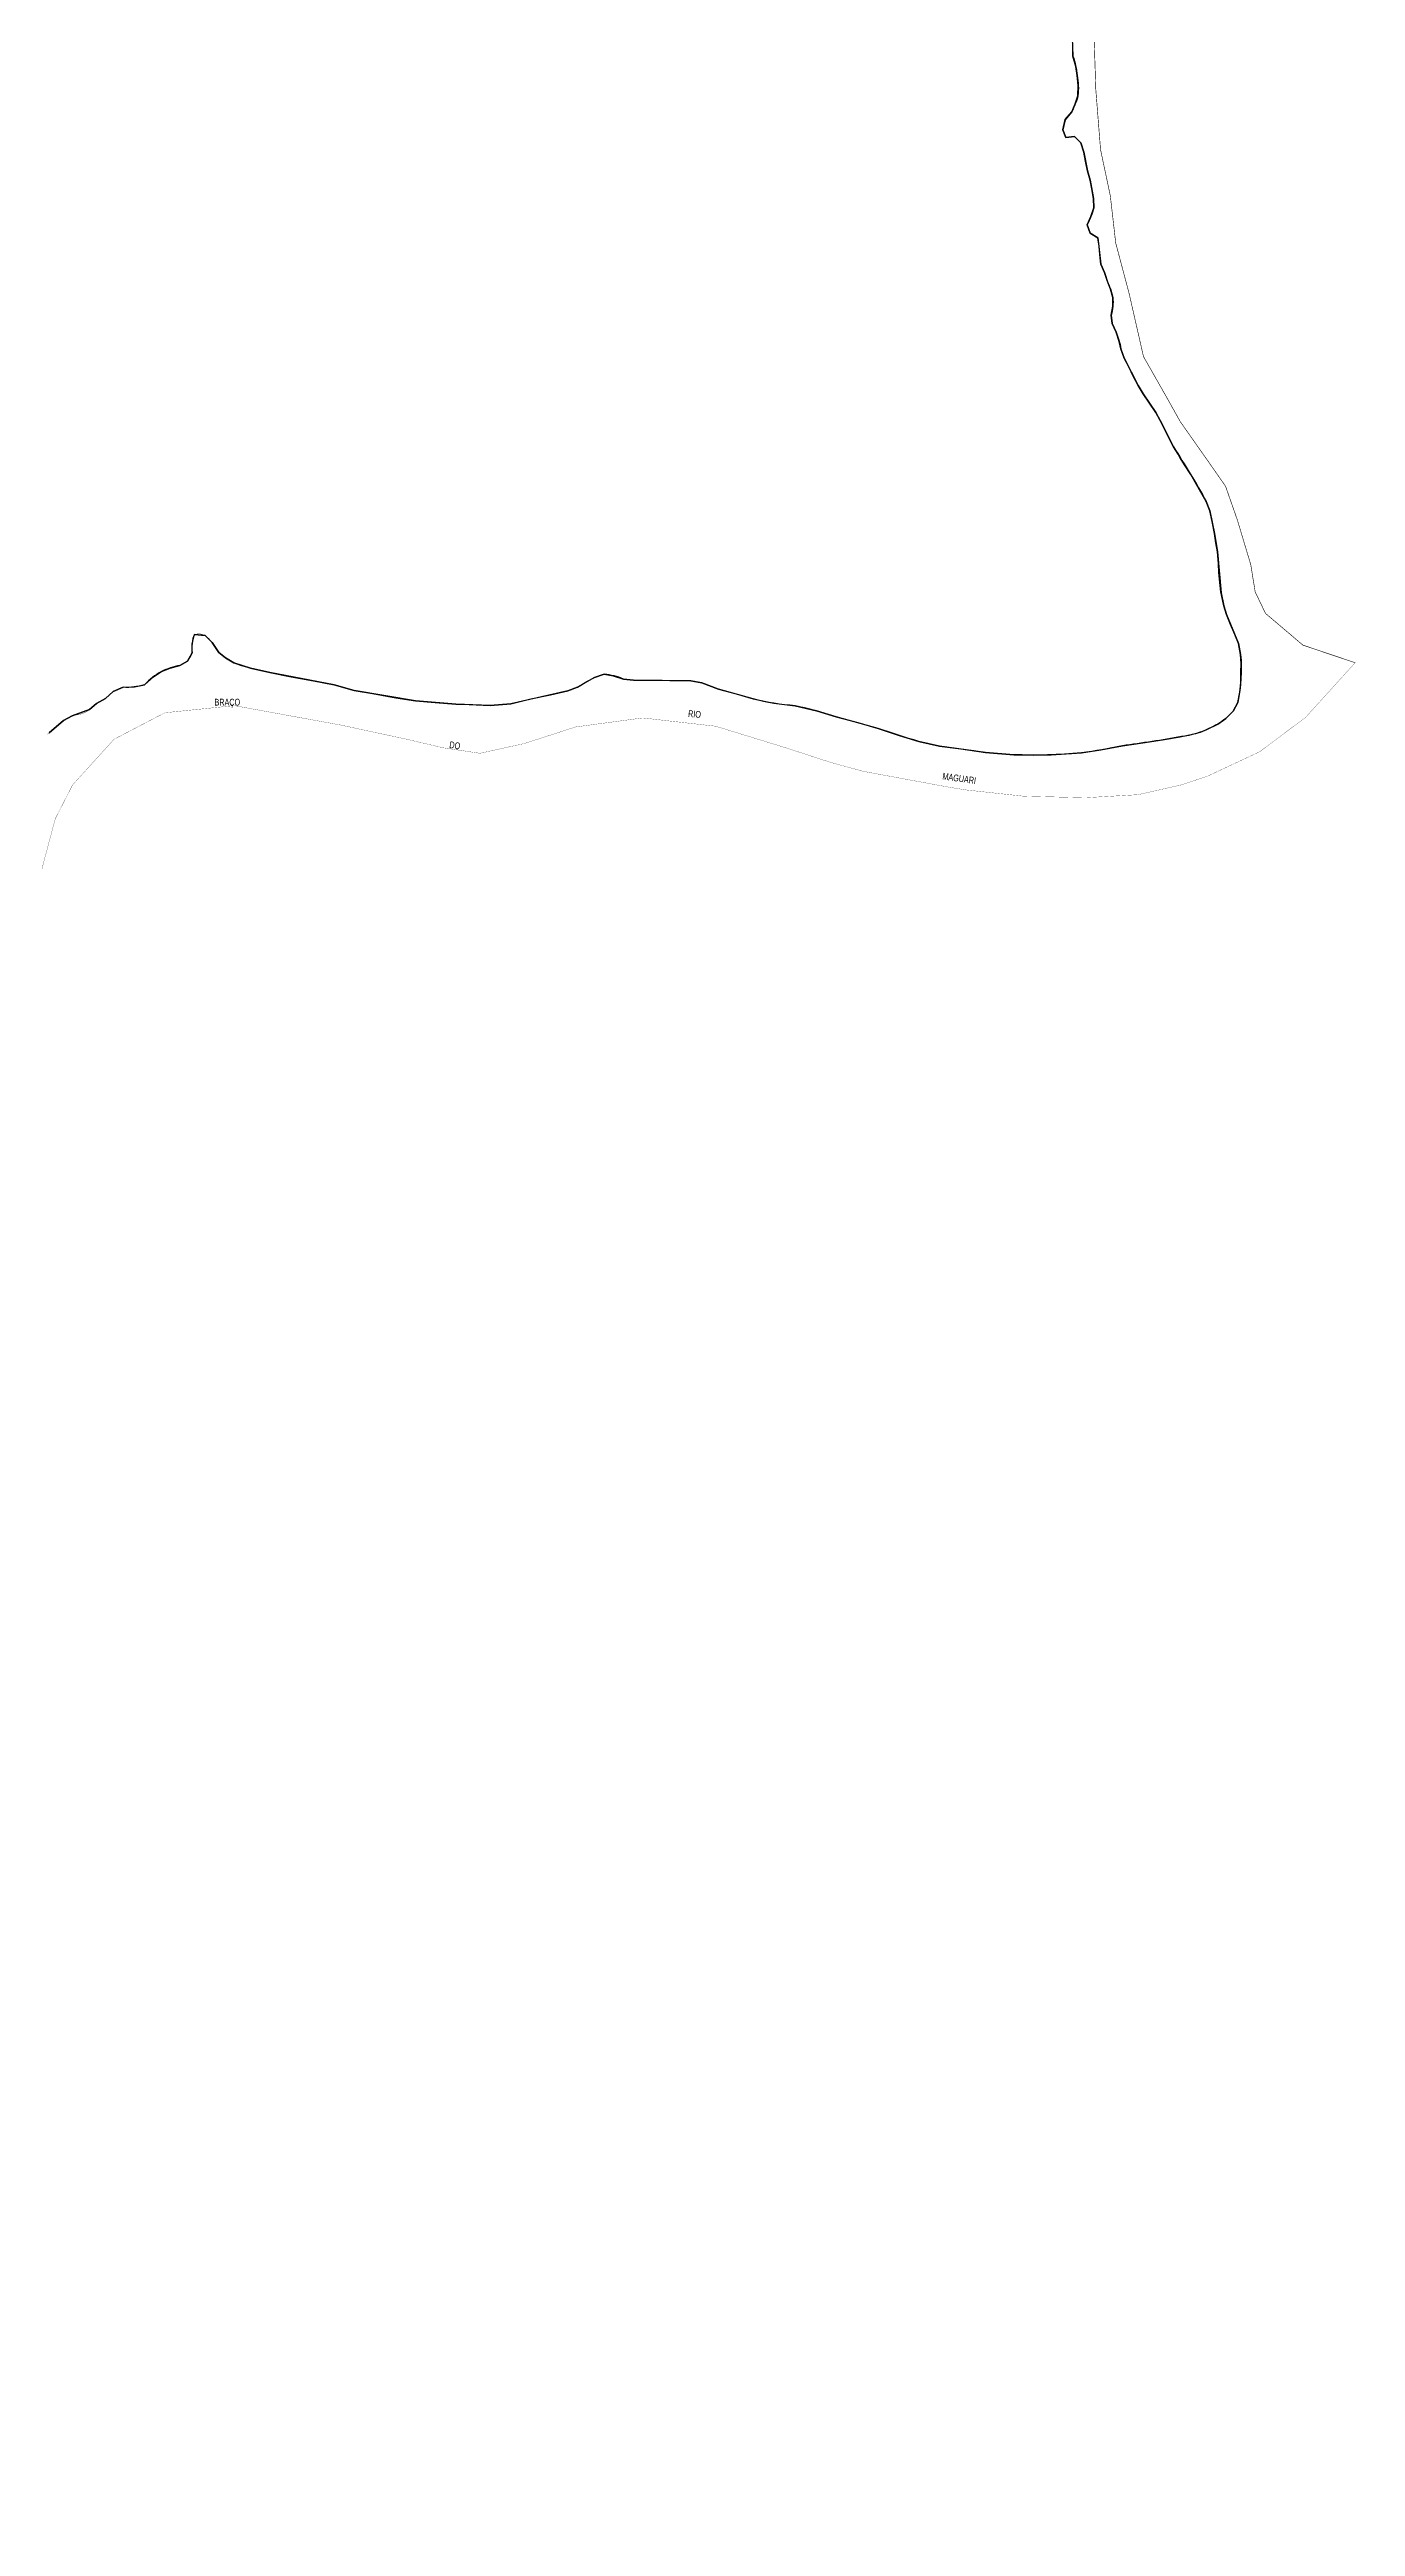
# Model space of a CAD drawing. Extents: x 203591 to 208218, y 4854879 to 4857795.
# Drawn here: x 207447 to 208218, y 4854879 to 4856344 of the extents above; entities that cross this region are included whole.
import ezdxf

# ---------------------------------------------------------------- set-up
doc = ezdxf.new("R2010")
doc.units = 0
doc.header["$LTSCALE"] = 1.5
doc.header["$MEASUREMENT"] = 0
for name, color, linetype in [('CD-MALHA-LOTES', 40, 'CONTINUOUS'), ('HD-CURSO-PERENE', 170, 'CONTINUOUS'), ('HD-TXT-PERENE', 170, 'CONTINUOUS'), ('LM-LIM-SETOR-FISCAL', 7, 'CONTINUOUS'), ('LM-LIMITE-MUNICIPAL', 2, 'CONTINUOUS'), ('RU-QUADRAS', 210, 'CONTINUOUS')]:
    doc.layers.add(name, color=color, linetype=linetype)
doc.styles.add('ARIAL', font='ARIAL.TTF')
doc.linetypes.add('Limite', pattern='A,20,-3,[130,ltypeshp.shx,S=6.35,R=0,X=0,Y=0],-3,20', length=46)

msp = doc.modelspace()

# ---------------------------------------------------------------- linework, layer by layer
at = {"layer": 'CD-MALHA-LOTES', "linetype": 'Continuous', "flags": 128}
msp.add_lwpolyline([(207446.44, 4855939.53), (207455.06, 4855946.96), (207460.02, 4855949.59), (207470.43, 4855953.34), (207474.49, 4855957.03), (207479.8, 4855959.81), (207484.41, 4855963.95), (207490.32, 4855966.53), (207496.87, 4855966.79), (207502.82, 4855968.07), (207508.13, 4855972.75), (207512.79, 4855975.89), (207518, 4855977.91), (207523.75, 4855979.44), (207528.16, 4855981.92), (207531.03, 4855986.82), (207531, 4855992.33), (207532.33, 4855997.74), (207538.62, 4855997.1), (207542.85, 4855993.12), (207546.72, 4855987.19), (207550.75, 4855983.92), (207555.73, 4855980.94), (207565.51, 4855977.88), (207576.89, 4855975.22), (207589.57, 4855972.8), (207602.65, 4855970.33), (207614.83, 4855968.07), (207626.71, 4855964.7), (207637.59, 4855962.9), (207651.32, 4855960.32), (207662.96, 4855958.51), (207674.64, 4855957.45), (207686.88, 4855956.54), (207694.77, 4855956.45), (207707.16, 4855955.84), (207719.41, 4855956.73), (207731.16, 4855959.63), (207742.71, 4855962.03), (207753.01, 4855964.48), (207758.67, 4855966.61), (207764.18, 4855969.94), (207768.74, 4855972.42), (207774.54, 4855974.3), (207779.88, 4855973.37), (207785.87, 4855971.39), (207791.91, 4855970.76), (207800.16, 4855970.67), (207813.35, 4855970.6), (207825.64, 4855970.44), (207832.18, 4855969.16), (207842.1, 4855965.45), (207852.43, 4855962.64), (207862.46, 4855959.64), (207874.74, 4855957.07), (207887.33, 4855955.66), (207900.05, 4855952.69), (207911.58, 4855949.03), (207924.4, 4855945.71), (207936.48, 4855942.19), (207948.85, 4855938.02), (207960.48, 4855934.56), (207972.61, 4855931.79), (207985.24, 4855930.07), (207999.87, 4855928), (208016.6, 4855926.66), (208027.99, 4855926.46), (208038.69, 4855926.61), (208056.53, 4855927.72), (208067.93, 4855929.47), (208080.73, 4855931.96), (208092.88, 4855933.76), (208104.37, 4855935.45), (208114.95, 4855937.32), (208115.77, 4855937.45), (208121.33, 4855938.53), (208126.93, 4855940.05), (208131.88, 4855942.18), (208137.14, 4855944.81), (208141.85, 4855948.15), (208146.22, 4855952.33), (208148.94, 4855957.63), (208150.16, 4855963.59), (208150.64, 4855969.15), (208150.81, 4855975.51), (208150.84, 4855980.57), (208150.61, 4855985.93), (208149.34, 4855992.45), (208147.27, 4855997.82), (208144.69, 4856003.6), (208142.17, 4856009.57), (208140.79, 4856014.64), (208139, 4856022.94), (208138.31, 4856028.58), (208137.83, 4856034.4), (208137.5, 4856039.46), (208137.04, 4856046.58), (208136.01, 4856051.94), (208135.23, 4856057.41), (208133.82, 4856064.63), (208132.45, 4856070.85), (208130.32, 4856076.37), (208127.15, 4856081.9), (208124.52, 4856086.37), (208121.1, 4856092.3), (208117.48, 4856098.08), (208114.957452, 4856102.246269), (208113.71, 4856104.32), (208110.93, 4856108.69), (208108.45, 4856113.61), (208106.07, 4856118.38), (208103.15, 4856124.36), (208100.47, 4856129.03), (208096.8, 4856134.61), (208092.93, 4856139.99), (208090, 4856145.07), (208087.18, 4856150.44), (208084.7, 4856155.57), (208081.88, 4856161.19), (208079.9, 4856166.66), (208078.86, 4856171.11), (208077.02, 4856176.63), (208074.77, 4856181.57), (208074.07, 4856186.68), (208075.12, 4856191.93), (208075.03, 4856196.94), (208073.63, 4856202.06), (208071.68, 4856207.09), (208070.23, 4856211.91), (208067.98, 4856216.79), (208067.39, 4856222.4), (208066.94, 4856227.42), (208066.25, 4856232.38), (208061.68, 4856235.03), (208059.93, 4856240.06), (208062.13, 4856244.89), (208063.78, 4856250.08), (208063.73, 4856255.54), (208062.69, 4856261.21), (208061.75, 4856266.33), (208060.1, 4856271.86), (208059.02, 4856277.73), (208057.92, 4856283), (208056.18, 4856288.52), (208052.42, 4856292.32), (208047.37, 4856291.57), (208045.47, 4856296.25), (208046.93, 4856302.19), (208050.82, 4856306.86), (208052.92, 4856311.54), (208054.46, 4856316.38), (208054.68, 4856322.69), (208053.99, 4856328.31), (208053.19, 4856333.62), (208051.5, 4856339.65), (208051.36, 4856344.91)], dxfattribs=at)
at = {"layer": 'HD-CURSO-PERENE', "flags": 128}
for points in [[(208114.957452, 4856102.246269), (208113.705719, 4856104.315378), (208110.926915, 4856108.688267), (208108.450287, 4856113.610844), (208106.072926, 4856118.382615), (208103.15124, 4856124.35961), (208100.473673, 4856129.032641), (208096.800814, 4856134.612471), (208092.927234, 4856139.99286), (208090.00161, 4856145.067959), (208087.177221, 4856150.4432), (208084.701469, 4856155.566198), (208081.878174, 4856161.191966), (208079.903569, 4856166.66325), (208078.858044, 4856171.105887), (208077.016251, 4856176.633802), (208074.768761, 4856181.56517), (208074.071647, 4856186.680225), (208075.124182, 4856191.926757), (208075.025401, 4856196.935253), (208073.629039, 4856202.0578), (208071.682248, 4856207.086095), (208070.232877, 4856211.908764), (208067.984876, 4856216.790064), (208067.39276, 4856222.404738), (208066.944355, 4856227.416979), (208066.245709, 4856232.381827), (208061.677207, 4856235.034643), (208059.930201, 4856240.060798), (208062.127414, 4856244.894471), (208063.778793, 4856250.084512), (208063.734553, 4856255.543092), (208062.693431, 4856261.212651), (208061.746586, 4856266.330382), (208060.104578, 4856271.856156), (208059.015552, 4856277.726525), (208057.920399, 4856282.996068), (208056.178499, 4856288.522912), (208052.420879, 4856292.318751), (208047.368142, 4856291.571697), (208045.467723, 4856296.248976), (208046.926976, 4856302.192191), (208050.820829, 4856306.857462), (208052.916618, 4856311.541998), (208054.46453, 4856316.382627), (208054.678702, 4856322.689703), (208053.986693, 4856328.305447), (208053.191728, 4856333.621848), (208051.50488, 4856339.648846), (208051.358705, 4856344.908221)], [(208139.002104, 4856022.936317), (208138.31, 4856028.58), (208137.83, 4856034.4), (208137.5, 4856039.46), (208137.04, 4856046.58), (208136.01, 4856051.94), (208135.23, 4856057.41), (208133.82, 4856064.63), (208132.45, 4856070.85), (208130.32, 4856076.37), (208127.15, 4856081.9), (208124.52, 4856086.37), (208121.1, 4856092.3), (208117.48, 4856098.08), (208114.957452, 4856102.246269)]]:
    msp.add_lwpolyline(points, dxfattribs=at)
at = {"layer": 'HD-CURSO-PERENE', "const_width": 0.18, "flags": 128}
for points in [[(208114.952682, 4855937.319047), (208117.252235, 4855937.70698), (208120.196052, 4855938.283599), (208122.790975, 4855938.85963), (208124.248102, 4855939.225914), (208125.689877, 4855939.64016), (208128.325055, 4855940.590398), (208131.070006, 4855941.805522), (208133.248303, 4855942.814336), (208134.604728, 4855943.460613), (208137.140981, 4855944.81201), (208139.641018, 4855946.458791), (208140.846151, 4855947.357539), (208143.021382, 4855949.10191), (208144.151325, 4855950.099432), (208145.215424, 4855951.157475), (208146.217055, 4855952.333537), (208147.808833, 4855954.879968), (208148.4346, 4855956.255171), (208149.355948, 4855959.07633), (208149.686154, 4855960.540934), (208149.946135, 4855962.019765), (208150.153233, 4855963.507313), (208150.331048, 4855965.079721), (208150.467342, 4855966.57378), (208150.637235, 4855969.14759), (208150.752174, 4855972.145248), (208150.786086, 4855973.645059), (208150.810081, 4855975.145101), (208150.831461, 4855977.010184), (208150.84029, 4855980.010121), (208150.816835, 4855982.071045), (208150.770079, 4855983.570551), (208150.683724, 4855985.068429), (208150.436911, 4855987.426076), (208150.199799, 4855988.910814), (208149.896036, 4855990.38272), (208149.522374, 4855991.836942), (208148.864446, 4855993.875645), (208148.332153, 4855995.278476), (208147.761074, 4855996.667126), (208146.666266, 4855999.200428), (208145.447847, 4856001.940558), (208144.826765, 4856003.306743), (208144.063797, 4856004.965144), (208143.446673, 4856006.335468), (208142.861344, 4856007.717255), (208142.170284, 4856009.574873), (208141.340817, 4856012.454181), (208140.975879, 4856013.911745), (208140.420373, 4856016.099216), (208140.048588, 4856017.555571), (208139.696934, 4856019.01496), (208139.129323, 4856021.956948)], [(207445.57525, 4855938.808185), (207447.583753, 4855940.500912), (207448.728683, 4855941.471077), (207450.99199, 4855943.43727), (207452.360829, 4855944.673126), (207454.636638, 4855946.628655), (207456.301734, 4855947.822929), (207457.607101, 4855948.587253), (207458.971871, 4855949.22018), (207461.470776, 4855949.942843), (207462.947718, 4855950.210954), (207464.426264, 4855950.486978), (207466.799988, 4855951.19259), (207468.171421, 4855951.82821), (207469.463894, 4855952.613286), (207471.541832, 4855954.365761), (207472.61284, 4855955.429052), (207474.491014, 4855957.032578), (207477.14462, 4855958.430048), (207478.511714, 4855959.073559), (207480.969687, 4855960.725482), (207483.133094, 4855962.816608), (207484.258668, 4855963.824724), (207485.661742, 4855964.807443), (207487.008115, 4855965.512376), (207488.424959, 4855966.059108), (207489.884309, 4855966.443276), (207491.798691, 4855966.702185), (207494.78704, 4855966.774194), (207496.304081, 4855966.780612), (207498.404579, 4855966.886362), (207499.923276, 4855967.095369), (207501.383048, 4855967.462133), (207502.818016, 4855968.067303), (207505.17651, 4855969.840581), (207506.257471, 4855970.906575), (207507.333383, 4855971.993496), (207509.299069, 4855973.71442), (207510.527468, 4855974.580287), (207511.810411, 4855975.358072), (207514.15122, 4855976.529679), (207515.54087, 4855977.101492), (207516.958465, 4855977.599612), (207519.452036, 4855978.291073), (207520.910917, 4855978.641421), (207523.752031, 4855979.438942), (207525.153353, 4855979.99061), (207526.490453, 4855980.685709), (207527.729568, 4855981.551057), (207529.208121, 4855983.051662), (207530.072086, 4855984.332309), (207530.711242, 4855985.709129), (207531.192009, 4855988.245134), (207531.06321, 4855991.237992), (207531.007962, 4855994.02708), (207531.215511, 4855995.659457), (207532.32558, 4855997.735806), (207535.052658, 4855998.274861), (207536.695473, 4855997.911635), (207538.294854, 4855997.268926), (207539.968792, 4855996.250036), (207541.111586, 4855995.264197), (207542.847539, 4855993.124496), (207544.409282, 4855990.559582), (207545.19181, 4855989.267108), (207546.03934, 4855988.028372), (207547.775721, 4855986.140333), (207548.939554, 4855985.189132), (207550.16951, 4855984.308996), (207552.012682, 4855983.091639), (207553.28765, 4855982.300692), (207555.734604, 4855980.935519), (207557.086743, 4855980.281205), (207558.47056, 4855979.693342), (207559.883637, 4855979.184539), (207562.073875, 4855978.584023), (207563.541267, 4855978.271133), (207565.01468, 4855977.981023), (207566.981993, 4855977.569893), (207568.444725, 4855977.237538), (207571.303767, 4855976.549975), (207572.760834, 4855976.193577), (207574.218801, 4855975.840603), (207575.678724, 4855975.496041), (207578.35972, 4855974.902241), (207579.828874, 4855974.599441), (207581.300528, 4855974.308582), (207582.773983, 4855974.026862), (207584.458579, 4855973.71303), (207587.410903, 4855973.180447), (207588.888346, 4855972.92129), (207591.052134, 4855972.548702), (207592.530516, 4855972.29446), (207594.008031, 4855972.035495), (207596.812639, 4855971.514382), (207598.283472, 4855971.219433), (207599.752787, 4855970.916648), (207601.222284, 4855970.615516), (207604.127517, 4855970.060635), (207607.083676, 4855969.552435), (207608.563777, 4855969.304868), (207610.672951, 4855968.943065), (207612.148718, 4855968.667925), (207614.834073, 4855968.068826), (207617.714505, 4855967.238301), (207619.145062, 4855966.784747), (207620.57592, 4855966.330579), (207623.162921, 4855965.569198), (207624.614672, 4855965.190393), (207626.074264, 4855964.843975), (207628.179817, 4855964.402012), (207629.654312, 4855964.125858), (207631.132353, 4855963.868455), (207633.782648, 4855963.435691), (207636.751199, 4855963.003173), (207639.086471, 4855962.72548), (207640.579296, 4855962.559768), (207642.068747, 4855962.376795), (207644.335487, 4855962.011515), (207647.255217, 4855961.329395), (207648.708178, 4855960.950171), (207650.163934, 4855960.584489), (207652.795925, 4855960.047052), (207655.764097, 4855959.606602), (207657.251143, 4855959.400348), (207659.146873, 4855959.112251), (207660.627823, 4855958.873608), (207662.95624, 4855958.512912), (207665.931938, 4855958.134052), (207667.424004, 4855957.976333), (207668.917809, 4855957.834909), (207670.443694, 4855957.704932), (207671.939749, 4855957.594781), (207673.437154, 4855957.506128), (207676.142952, 4855957.410213), (207677.643269, 4855957.373101), (207680.637354, 4855957.223601), (207683.619858, 4855956.891915), (207685.109716, 4855956.710867), (207686.879694, 4855956.541588), (207689.874735, 4855956.440812), (207691.375756, 4855956.445058), (207692.87757, 4855956.45765), (207694.379019, 4855956.457526), (207696.273002, 4855956.411672), (207699.268731, 4855956.25195), (207700.76584, 4855956.15348), (207702.764449, 4855956.02497), (207704.262343, 4855955.941475), (207707.161431, 4855955.840792), (207708.661758, 4855955.833074), (207710.162204, 4855955.858596), (207711.661809, 4855955.917228), (207713.159612, 4855956.008841), (207715.301103, 4855956.197058), (207716.791593, 4855956.36623), (207718.278844, 4855956.564263), (207720.88722, 4855956.978103), (207722.362511, 4855957.254965), (207723.829543, 4855957.569408), (207726.652194, 4855958.307069), (207728.090336, 4855958.734244), (207729.527339, 4855959.165838), (207731.160014, 4855959.631331), (207734.074966, 4855960.339265), (207735.542895, 4855960.650864), (207738.283589, 4855961.194351), (207741.230644, 4855961.75363), (207742.705451, 4855962.028672), (207744.186979, 4855962.305909), (207745.65986, 4855962.592698), (207747.812507, 4855963.057066), (207750.714682, 4855963.807248), (207752.156528, 4855964.225193), (207754.450455, 4855964.936757), (207755.872869, 4855965.425625), (207757.270711, 4855965.971048), (207758.669906, 4855966.611449), (207761.272721, 4855968.099607), (207762.541121, 4855968.906502), (207763.808032, 4855969.711379), (207765.466326, 4855970.70165), (207768.112265, 4855972.115151), (207770.12217, 4855973.071454), (207771.53727, 4855973.638025), (207772.979145, 4855974.065054), (207774.541618, 4855974.300057), (207777.511541, 4855974.036723), (207778.987816, 4855973.655079), (207781.316804, 4855972.870015), (207782.732125, 4855972.355451), (207785.574761, 4855971.459691), (207787.334663, 4855971.11031), (207790.32792, 4855970.82243), (207791.837132, 4855970.759901), (207793.418879, 4855970.718134), (207794.920589, 4855970.693059), (207797.916823, 4855970.671652), (207800.156541, 4855970.666922), (207803.154827, 4855970.657541), (207804.655264, 4855970.649956), (207806.156021, 4855970.640124), (207808.551721, 4855970.619826), (207810.051892, 4855970.607584), (207813.051278, 4855970.60076), (207814.845607, 4855970.616063), (207817.844909, 4855970.657098), (207819.345861, 4855970.6719), (207820.944216, 4855970.673002), (207822.445763, 4855970.647295), (207823.944713, 4855970.581629), (207825.63646, 4855970.441683), (207828.602113, 4855969.993355), (207830.072158, 4855969.683973), (207831.532425, 4855969.327758), (207833.620084, 4855968.743975), (207835.049992, 4855968.288344), (207836.462569, 4855967.783405), (207838.745188, 4855966.836494), (207840.120669, 4855966.233382), (207842.102304, 4855965.450463), (207844.983194, 4855964.62531), (207846.443929, 4855964.270898), (207848.495609, 4855963.745136), (207851.384598, 4855962.939127), (207853.877524, 4855962.242927), (207855.322376, 4855961.839603), (207856.763088, 4855961.421543), (207858.703403, 4855960.815195), (207860.131102, 4855960.353413), (207862.461642, 4855959.638436), (207865.366948, 4855958.897776), (207866.831718, 4855958.570991), (207868.300474, 4855958.258255), (207870.021125, 4855957.899007), (207871.493479, 4855957.606037), (207874.45091, 4855957.111717), (207876.230436, 4855956.902959), (207877.724259, 4855956.766646), (207879.219997, 4855956.643325), (207880.714948, 4855956.512395), (207882.425363, 4855956.330766), (207885.399791, 4855955.940945), (207886.884615, 4855955.724142), (207888.809484, 4855955.431803), (207890.290827, 4855955.191006), (207891.767303, 4855954.925913), (207893.466278, 4855954.575876), (207896.3737, 4855953.83783), (207897.813481, 4855953.41336), (207899.244468, 4855952.958935), (207901.471748, 4855952.200096), (207902.886774, 4855951.701816), (207905.640467, 4855950.758161), (207908.508048, 4855949.87831), (207909.951653, 4855949.46923), (207911.399142, 4855949.073677), (207913.028207, 4855948.639417), (207914.479367, 4855948.259682), (207917.384891, 4855947.51361), (207919.320535, 4855947.022335), (207920.774294, 4855946.652563), (207922.227098, 4855946.279092), (207924.40432, 4855945.705559), (207927.296465, 4855944.90877), (207928.739402, 4855944.498843), (207930.18087, 4855944.083522), (207932.181713, 4855943.499947), (207933.619759, 4855943.072902), (207936.479899, 4855942.188966), (207939.328593, 4855941.248825), (207940.748347, 4855940.764497), (207942.166692, 4855940.275845), (207943.934758, 4855939.666305), (207945.354095, 4855939.180833), (207948.199683, 4855938.231005), (207950.282285, 4855937.566212), (207951.715587, 4855937.123651), (207953.15145, 4855936.689637), (207955.080436, 4855936.11713), (207957.96041, 4855935.278409), (207959.402102, 4855934.863592), (207961.922213, 4855934.144428), (207963.368459, 4855933.743004), (207964.818944, 4855933.359337), (207967.315612, 4855932.76798), (207970.260498, 4855932.199997), (207971.738678, 4855931.941638), (207974.084797, 4855931.526847), (207975.56214, 4855931.265362), (207978.049234, 4855930.861376), (207981.023653, 4855930.481135), (207982.515737, 4855930.324987), (207984.009988, 4855930.183705), (207986.736445, 4855929.944904), (207988.231923, 4855929.811389), (207989.72559, 4855929.665803), (207992.702494, 4855929.305829), (207995.007997, 4855928.931218), (207997.954444, 4855928.365838), (207999.428086, 4855928.080948), (208001.348691, 4855927.738751), (208002.831314, 4855927.507499), (208005.11304, 4855927.221132), (208008.102991, 4855926.982198), (208009.601569, 4855926.904039), (208011.100998, 4855926.841205), (208012.606219, 4855926.785735), (208015.604532, 4855926.691141), (208018.101406, 4855926.625592), (208021.10071, 4855926.558749), (208023.747019, 4855926.507749), (208025.246867, 4855926.483733), (208027.992555, 4855926.457483), (208030.992464, 4855926.462981), (208032.492476, 4855926.476088), (208034.588885, 4855926.502035), (208036.088755, 4855926.528988), (208038.685188, 4855926.605441), (208041.681357, 4855926.753158), (208043.178742, 4855926.843461), (208044.675895, 4855926.93856), (208046.728976, 4855927.069206), (208048.226038, 4855927.163377), (208051.1291, 4855927.346082), (208054.1225, 4855927.542343), (208055.618692, 4855927.650075), (208058.021758, 4855927.847545), (208059.51482, 4855927.994938), (208061.575208, 4855928.246846), (208064.535221, 4855928.73436), (208066.006364, 4855929.030896), (208067.471128, 4855929.359722), (208069.382412, 4855929.833226), (208070.836397, 4855930.207405), (208072.291945, 4855930.570736), (208074.427784, 4855931.039843), (208077.387646, 4855931.51501), (208078.87572, 4855931.71254), (208080.364048, 4855931.910322), (208082.211243, 4855932.182263), (208083.692521, 4855932.419129), (208086.653242, 4855932.900147), (208088.660371, 4855933.200873), (208091.633887, 4855933.59978), (208094.365011, 4855933.937484), (208095.853934, 4855934.120899), (208098.827325, 4855934.517623), (208100.706554, 4855934.807295), (208102.185664, 4855935.057126), (208103.662462, 4855935.32123), (208105.848946, 4855935.729994), (208107.322576, 4855936.010497), (208110.271436, 4855936.560916), (208112.102763, 4855936.880888), (208114.952682, 4855937.319047)]]:
    msp.add_lwpolyline(points, dxfattribs=at)
at = {"layer": 'LM-LIM-SETOR-FISCAL', "linetype": 'Limite', "ltscale": 0.1, "const_width": 0.13, "flags": 128}
msp.add_lwpolyline([(205796.415, 4856248.315), (205682.51, 4856182.65), (205659.3, 4856170.51), (205621.44, 4856158.01), (205507.35, 4856123.37), (205407.36, 4856092.31), (205394.74, 4856089.5), (205362.25, 4856082.61), (205354.69, 4856080.34), (205337.55, 4856076.77), (205289.87, 4856073.56), (205229.36, 4856070.3), (205219.27, 4856069.56), (205147.92, 4856065.7), (205113.32, 4856064.4), (205090.92, 4856063.16), (205009.9, 4856058.92), (204851.88, 4856050.7), (204687.08, 4856042.13), (204637.14, 4856038.78), (204603.03, 4856036.66), (204553.89, 4856035.32), (204520.66, 4856035.13), (204502.57, 4856037.61), (204484.57, 4856041.23), (204412.67, 4856060.75), (204330.68, 4856083.79), (204299.16, 4856093.11), (204270.41, 4856101.78), (204253.26, 4856107.22), (204244.69, 4856110.17), (204218.41, 4856111.79), (204202.69, 4856112.17), (204189.55, 4856111.98), (204142.89, 4856109.12), (204035.38, 4856102.27), (203993.42, 4856098.93), (203985.94, 4856098.57), (203969, 4856097.51), (203907.01, 4856092.75), (203828.45, 4856087.6), (203806.83, 4856085.89), (203745.43, 4856081.58), (203724.99, 4856080.15), (203677.22, 4856076.56), (203633.71, 4856071.22), (203591.04, 4856063.51), (203660.37, 4856023.03), (203705.27, 4855996.41), (203743.77, 4855973.31), (203818.31, 4855928.72), (203887.09, 4855887.86), (203952.66, 4855848.85), (204025, 4855805.96), (204088.2, 4855766.95), (204107.49, 4855755.62), (204177.8, 4855715.26), (204283.05, 4855651.55), (204316.3, 4855629.3), (204344.05, 4855608.74), (204359.413431, 4855596.133587), (204366.73, 4855590.13), (204395.58, 4855561.78), (204414.87, 4855540.12), (204436.53, 4855514.57), (204458.95, 4855485.04), (204486.36, 4855444.86), (204505.82, 4855416.26), (204534.16, 4855377.59), (204568.85, 4855328.27), (204604.98, 4855276.24), (204637.1, 4855229.79), (204661.77, 4855193.9), (204679.77, 4855167.91), (204703.32, 4855133.45), (204736.81, 4855084.64), (204752.67, 4855062.31), (204783.23, 4855019.37), (204803.12, 4854991.18), (204834.249649, 4854948.199642), (204845.64, 4854959.83), (204876.75, 4854964.71), (204914.35, 4854970.84), (204996.87, 4854983.31), (205090.66, 4854997.71), (205105.98, 4854999.94), (205187.94, 4855012.05), (205245.94, 4855021.11), (205272.68, 4855025.85), (205289.82, 4855028.52), (205353.63, 4855038.1), (205379.87, 4855044.32), (205380.17, 4855053.59), (205399.55, 4855054.95), (205426.54, 4855056.03), (205437.99, 4855056.62), (205499.63, 4855060.67), (205539.31, 4855063.19), (205567.09, 4855064.98), (205582.41, 4855066.09), (205635.91, 4855070), (205692.95, 4855073.42), (205739.37, 4855076.32), (205755.85, 4855076.88), (205779.09, 4855078.91), (205796.39, 4855080.33), (205832.27, 4855082.2), (205855.36, 4855083.58), (205884.96, 4855084.97), (205904.85, 4855085.43), (205945.85, 4855088.06), (205975.45, 4855089.94), (205990.04, 4855090.61), (206010.45, 4855091.62), (206021.42, 4855091.93), (206022.38, 4855094.63), (206023.19, 4855099.07), (206023.73, 4855105.32), (206023.73, 4855114.57), (206023.61, 4855122.77), (206023.73, 4855128.91), (206023.31, 4855148.74), (206059.09, 4855155.08), (206090.43, 4855139.24), (206138.56, 4855111.07), (206178.75, 4855088.19), (206206.79, 4855072.52), (206222.46, 4855062.86), (206230.38, 4855057.64), (206237.19, 4855052.51), (206245.02, 4855046.96), (206277.61, 4855028.92), (206315.11, 4855009.06), (206322.43, 4855004.94), (206334.61, 4854998.15), (206344.05, 4854991.94), (206370.01, 4854978.16), (206377.13, 4854974.52), (206383.62, 4854970.88), (206391.86, 4854965.97), (206400.96, 4854960.99), (206409.67, 4854956.24), (206418.06, 4854951.81), (206428.03, 4854946.58), (206436.74, 4854941.99), (206446.39, 4854936.45), (206454.94, 4854931.86), (206463.33, 4854927.27), (206473.94, 4854921.41), (206483.44, 4854916.66), (206493.49, 4854911.28), (206502.2, 4854906.53), (206509.16, 4854902.73), (206517.55, 4854899.17), (206528.48, 4854896), (206549.69, 4854889.67), (206564.41, 4854883.97), (206567.2, 4854879.08), (206570.83, 4854883.26), (206576.05, 4854891.17), (206582.86, 4854902.57), (206588.24, 4854910.17), (206594.1, 4854919.67), (206601.38, 4854929.09), (206611.99, 4854937.95), (206625.76, 4854949.98), (206640.32, 4854965.18), (206646.34, 4854973.73), (206650.93, 4854980.7), (206656.31, 4854989.4), (206659.8, 4854993.84), (206666.37, 4855000.56), (206674.91, 4855008.32), (206682.51, 4855016.24), (206687.1, 4855021.3), (206689.8, 4855026.21), (206695.97, 4855035.87), (206702.46, 4855046.95), (206709.74, 4855060.01), (206715.44, 4855068.88), (206721.77, 4855075.21), (206727.79, 4855082.65), (206732.22, 4855088.66), (206736.5, 4855097.05), (206739.58, 4855106.79), (206740.85, 4855116.29), (206741.17, 4855125.63), (206741.64, 4855134.02), (206741.17, 4855142.09), (206742.12, 4855150.72), (206742.75, 4855160.06), (206742.43, 4855173.36), (206743.07, 4855183.81), (206745.76, 4855192.36), (206748.45, 4855197.74), (206758.11, 4855205.5), (206768.24, 4855208.82), (206775.2, 4855210.56), (206778.84, 4855212.3), (206783.44, 4855216.26), (206786.6, 4855221.64), (206789.29, 4855225.29), (206792.14, 4855229.4), (206795.63, 4855232.73), (206801.01, 4855234.47), (206808.45, 4855236.21), (206816.52, 4855237.63), (206822.22, 4855240.17), (206827.6, 4855242.54), (206831.4, 4855244.28), (206836.63, 4855244.44), (206839.95, 4855243.97), (206842.19, 4855243.65), (206845.62, 4855240.46), (206849.62, 4855235.99), (206854.58, 4855232.12), (206859.64, 4855229.78), (206864.76, 4855227.39), (206870.2, 4855225.04), (206874.73, 4855222.3), (206878.92, 4855219.29), (206882.98, 4855215.83), (206887.98, 4855212.7), (206893.95, 4855209.85), (206900.29, 4855207.85), (206907.15, 4855206.19), (206913.73, 4855205.04), (206920.81, 4855203.6), (206927.56, 4855201.94), (206933.6, 4855200.48), (206939.89, 4855199.17), (206945.67, 4855197.5), (206951.88, 4855196.77), (206955.646692, 4855197.169441), (206957.306662, 4855197.34315), (206961.862616, 4855199.664984), (206966.527907, 4855198.429918), (206972.051755, 4855197.762708), (206977.408644, 4855196.392723), (206983.226231, 4855195.866614), (206988.517313, 4855195.575902), (206994.381656, 4855194.986132), (206999.439545, 4855194.39722), (207005.614593, 4855193.621657), (207012.363297, 4855193.601324), (207017.572169, 4855195.36525), (207023.03395, 4855199.405412), (207027.732957, 4855202.047994), (207032.274552, 4855204.906141), (207036.833943, 4855207.976499), (207041.709791, 4855210.664404), (207047.645836, 4855212.460922), (207053.627362, 4855214.050921), (207060.025663, 4855216.416757), (207065.622577, 4855219.182648), (207071.297192, 4855222.28006), (207076.000549, 4855226.442043), (207079.81713, 4855231.025691), (207081.103271, 4855236.760794), (207082.59759, 4855241.307754), (207088.023389, 4855243.939561), (207090.578395, 4855249.590665), (207089.808985, 4855256.17649), (207088.296416, 4855261.394437), (207091.682817, 4855264.782116), (207096.437455, 4855266.14688), (207101.10609, 4855269.633922), (207105.023599, 4855274.180832), (207109.741577, 4855275.556417), (207115.560457, 4855275.105675), (207120.834136, 4855274.222138), (207125.843848, 4855273.366924), (207131.736831, 4855271.630579), (207137.125757, 4855270.101991), (207140.28442, 4855270.079902), (207149.515925, 4855272.920652), (207159.750695, 4855279.150512), (207168.205506, 4855287.160332), (207178.440276, 4855293.835183), (207190.455007, 4855299.175063), (207198.909818, 4855306.294903), (207210.479558, 4855312.524764), (207226.054209, 4855320.312089), (207238.95892, 4855331.88183), (207248.7487, 4855350.571411), (207250.973651, 4855379.940753), (207256.758521, 4855404.860194), (207263.433371, 4855423.994765), (207271.888182, 4855446.689256), (207282.567942, 4855472.943668), (207294.805168, 4855494.970674), (207326.84445, 4855524.340016), (207365.558582, 4855558.159258), (207387.072345, 4855586.866424), (207407.157013, 4855615.155159), (207422.962295, 4855638.924947), (207434.532036, 4855666.069339), (207438.091956, 4855689.65381), (207436.311996, 4855734.152813), (207437.646966, 4855776.64936), (207435.867006, 4855804.683732), (207437.201976, 4855838.502973), (207442.986846, 4855862.087445), (207450.106687, 4855888.786846), (207460.341457, 4855908.811397), (207484.893222, 4855935.842551), (207514.888754, 4855951.474025), (207555.868566, 4855955.698748), (207618.394465, 4855944.291996), (207657.684388, 4855935.842551), (207679.230475, 4855930.772883), (207701.081061, 4855927.500978), (207727.335472, 4855933.285849), (207757.594794, 4855943.075629), (207797.198906, 4855948.41551), (207840.362939, 4855943.520619), (207880.857031, 4855931.060899), (207908.46854, 4855922.081144), (207928.081857, 4855916.750273), (207978.978222, 4855907.32502), (207988.919986, 4855905.773418), (208022.363859, 4855902.136547), (208058.853041, 4855901.246567), (208090.002343, 4855903.026527), (208114.955167, 4855908.683361), (208130.682304, 4855913.813432), (208161.847626, 4855928.407512), (208188.891822, 4855948.61949), (208218.286591, 4855981.057933), (208187.445907, 4855991.449903), (208165.321069, 4856010.222493), (208159.224361, 4856022.94), (208156.58974, 4856039.12589), (208148.685879, 4856065.472094), (208141.72335, 4856085.385589), (208131.121743, 4856100.600365), (208114.978287, 4856123.563692), (208106.091421, 4856139.449948), (208093.205298, 4856162.116022), (208084.73682, 4856199.326829), (208076.797221, 4856229.27502), (208073.616124, 4856257.1496), (208067.838157, 4856284.431712), (208065.021572, 4856320.096316), (208063.518292, 4856367.226456), (208062.416051, 4856397.165935), (208051.054374, 4856419.94066), (208041.168955, 4856425.250761), (208034.147983, 4856457.455812), (208021.67975, 4856492.348298), (208031.159526, 4856541.689942), (208020.976111, 4856586.808408), (208019.467809, 4856600.268866), (208028.327718, 4856624.553543), (208027.926294, 4856671.90573), (208026.162133, 4856750.628679), (208030.440265, 4856795.701991), (208034.406877, 4856848.418794), (208036.125381, 4856871.257936), (208022.299519, 4856927.922659), (208010.560024, 4856953.886397), (208008.303255, 4856989.771934), (207999.795743, 4857038.357717), (207992.204293, 4857055.360826), (207973.187812, 4857100.767903), (207964.482023, 4857136.653753), (207955.32649, 4857174.790688), (207947.06, 4857205.66), (207936.24, 4857242.09), (207927.67, 4857273.58), (207918.98, 4857320.37), (207891.61, 4857379.79), (207864.78, 4857442.58), (207832.53, 4857508.13), (207814.62, 4857556.12), (207809.96, 4857575.68), (207785.03, 4857617.04), (207772.89, 4857638.07), (207748.63, 4857685.56), (207726.14, 4857726.05), (207670.54, 4857791.94), (207637.716929, 4857752.579866), (207327.499503, 4857249.046871), (207320.676618, 4857251.493261), (207314.080136, 4857253.877844), (207301.63279, 4857226.347664), (207278.712679, 4857178.433894), (207276.5774, 4857174.787641), (207262.892453, 4857152.57806), (207252.462304, 4857134.399802), (207240.885989, 4857115.917861), (207229.906692, 4857098.269253), (207214.91377, 4857077.033986), (207202.397592, 4857060.643753), (207187.795384, 4857042.763498), (207183.851205, 4857038.068132), (207172.84771, 4857025.964287), (207149.87276, 4857002.228535), (207122.979462, 4856978.24558), (207115.279823, 4856971.792429), (207096.554824, 4856956.721089), (207093.179038, 4856954.256239), (207063.969674, 4856931.265115), (207039.009706, 4856911.05036), (207002.55255, 4856880.952023), (206995.622513, 4856875.427191), (206955.697742, 4856843.197587), (206925.76, 4856819.17), (206889.95, 4856790.29), (206863.87, 4856769.12), (206847.05, 4856755.62), (206812.934473, 4856729.478313), (206791.2, 4856713), (206771.48, 4856697.98), (206751.62, 4856684.07), (206724.81, 4856665.42), (206695.34, 4856644.45), (206670.42, 4856628.03), (206663.08, 4856623.07), (206633.21, 4856602.21), (206600.85, 4856580.16), (206591.4, 4856573.83), (206573.31, 4856561.53), (206563.13, 4856555.38), (206553.22, 4856549.54), (206544.9, 4856545.03), (206536.19, 4856541.04), (206524.84, 4856536.19), (206513.22, 4856531.58), (206498.3, 4856526.31), (206481.81, 4856521.39), (206460.98, 4856515.61), (206436.55, 4856509.25), (206404.85, 4856501.32), (206376.503498, 4856494.172169), (206338.854515, 4856484.264542), (206332.61, 4856481.61), (206321.41, 4856478.45), (206309.98, 4856474.91), (206297.27, 4856470.73), (206283.09, 4856465.93), (206265.98, 4856460.4), (206237.37, 4856450.17), (206227.79, 4856446.64), (206207.64, 4856438.98), (206187.88, 4856431.02), (206170.1, 4856423.58), (206145.59, 4856412.49), (206123.09, 4856402.3), (206095.56, 4856389.84), (206084.72388, 4856385.188271), (206064.4, 4856375.95), (206043.92, 4856366.69), (206002.95, 4856348.23), (205973.98, 4856334.81), (205918.83, 4856309.59), (205889.94, 4856296.39), (205871.28, 4856287.81), (205863.09, 4856283.51), (205834.67, 4856269.04), (205796.415, 4856248.315)], dxfattribs=at)
at = {"layer": 'LM-LIMITE-MUNICIPAL'}
for points in [[(208063.518292, 4856367.226456, 0.35, 0.35, 0), (208065.021572, 4856320.096316, 0.35, 0.35, 0)], [(208065.021572, 4856320.096316, 0.35, 0.35, 0), (208067.838157, 4856284.431712, 0.35, 0.35, 0)], [(208067.838157, 4856284.431712, 0.35, 0.35, 0), (208073.616124, 4856257.1496, 0.35, 0.35, 0)], [(208073.616124, 4856257.1496, 0.35, 0.35, 0), (208076.797221, 4856229.27502, 0.35, 0.35, 0)], [(208076.797221, 4856229.27502, 0.35, 0.35, 0), (208084.73682, 4856199.326829, 0.35, 0.35, 0)], [(208084.73682, 4856199.326829, 0.35, 0.35, 0), (208093.205298, 4856162.116022, 0.35, 0.35, 0)], [(208093.205298, 4856162.116022, 0.35, 0.35, 0), (208106.091421, 4856139.449948, 0.35, 0.35, 0)], [(208106.091421, 4856139.449948, 0.35, 0.35, 0), (208114.978287, 4856123.563692, 0.35, 0.35, 0)], [(208114.978287, 4856123.563692, 0.35, 0.35, 0), (208131.121743, 4856100.600365, 0.35, 0.35, 0)], [(208131.121743, 4856100.600365, 0.35, 0.35, 0), (208141.72335, 4856085.385589, 0.35, 0.35, 0)], [(208141.72335, 4856085.385589, 0.35, 0.35, 0), (208148.685879, 4856065.472094, 0.35, 0.35, 0)], [(208148.685879, 4856065.472094, 0.35, 0.35, 0), (208156.58974, 4856039.12589, 0.35, 0.35, 0)], [(208156.58974, 4856039.12589, 0.35, 0.35, 0), (208159.224361, 4856022.94, 0.35, 0.35, 0)], [(208159.224361, 4856022.94, 0.35, 0.35, 0), (208165.321069, 4856010.222493, 0.35, 0.35, 0)], [(208165.321069, 4856010.222493, 0.35, 0.35, 0), (208187.445907, 4855991.449903, 0.35, 0.35, 0)], [(208187.445907, 4855991.449903, 0.35, 0.35, 0), (208218.286591, 4855981.057933, 0.35, 0.35, 0)]]:
    msp.add_lwpolyline(points, format="xyseb", dxfattribs=at)
at = {"layer": 'RU-QUADRAS', "color": 6, "linetype": 'Continuous'}
msp.add_lwpolyline([(208050.87, 4856355.88), (208051.5, 4856339.65, -0.0619391376), (208053.99, 4856328.31, -0.0786694891), (208054.46, 4856316.38, -0.0569286195), (208050.82, 4856306.86), (208046.93, 4856302.19), (208045.47, 4856296.25), (208047.37, 4856291.57), (208052.42, 4856292.32), (208056.18, 4856288.52), (208057.92, 4856283), (208060.1, 4856271.86), (208061.75, 4856266.33), (208063.73, 4856255.54), (208063.78, 4856250.08, -0.0598678643), (208059.93, 4856240.06), (208061.68, 4856235.03), (208066.25, 4856232.38), (208067.98, 4856216.79), (208070.23, 4856211.91, 0.0388282711), (208073.63, 4856202.06), (208075.03, 4856196.94, -0.1080969583), (208074.07, 4856186.68), (208074.77, 4856181.57), (208077.02, 4856176.63, -0.0461143748), (208079.9, 4856166.66), (208081.88, 4856161.19), (208090, 4856145.07), (208092.93, 4856139.99), (208100.47, 4856129.03), (208103.15, 4856124.36), (208110.93, 4856108.69, -0.0153437025), (208130.32, 4856076.37), (208132.45, 4856070.85), (208135.23, 4856057.41), (208137.04, 4856046.58), (208139.08, 4856022.32), (208140.79, 4856014.64), (208142.17, 4856009.57), (208149.34, 4855992.45), (208150.61, 4855985.93, -0.0742861337), (208148.94, 4855957.63), (208146.22, 4855952.33), (208141.85, 4855948.15, -0.0767397606), (208131.88, 4855942.18, -0.088964492), (208115.77, 4855937.45, -0.013550225), (208080.73, 4855931.96, -0.0199085939), (208056.53, 4855927.72, -0.0322126801), (208016.6, 4855926.66), (207999.87, 4855928), (207972.61, 4855931.79), (207960.48, 4855934.56, -0.0179891644), (207936.48, 4855942.19), (207911.58, 4855949.03), (207900.05, 4855952.69), (207887.33, 4855955.66, -0.0474239258), (207862.46, 4855959.64), (207842.1, 4855965.45), (207832.18, 4855969.16), (207825.64, 4855970.44), (207791.91, 4855970.76), (207785.87, 4855971.39, 0.0735403449), (207774.54, 4855974.3), (207768.74, 4855972.42), (207758.67, 4855966.61), (207753.01, 4855964.48), (207719.41, 4855956.73), (207707.16, 4855955.84), (207686.88, 4855956.54), (207662.96, 4855958.51), (207626.71, 4855964.7), (207614.83, 4855968.07), (207576.89, 4855975.22), (207565.51, 4855977.88), (207555.73, 4855980.94), (207550.75, 4855983.92), (207546.72, 4855987.19), (207542.85, 4855993.12), (207538.62, 4855997.1), (207532.33, 4855997.74, 0.1238804944), (207531.03, 4855986.82), (207528.16, 4855981.92), (207523.75, 4855979.44, 0.054960702), (207512.79, 4855975.89, 0.0648306513), (207502.82, 4855968.07, -0.0863248821), (207490.32, 4855966.53), (207484.41, 4855963.95), (207479.8, 4855959.81), (207474.49, 4855957.03), (207470.43, 4855953.34), (207460.02, 4855949.59), (207455.06, 4855946.96), (207446.44, 4855939.53)], format="xyb", dxfattribs=at)

# ---------------------------------------------------------------- texts
at = {"layer": 'HD-TXT-PERENE', "style": 'ARIAL', "width": 0.7}
msp.add_text('BRAÇO', height=4, dxfattribs=at).set_placement((207544.193224, 4855955.741838))
for s, rotation, p in [('RIO', 355, (207823.955137, 4855949.05625)), ('DO', 351, (207682.757225, 4855930.695882)), ('MAGUARI', 352, (207974.195433, 4855912.079818))]:
    msp.add_text(s, height=4, rotation=rotation, dxfattribs=at).set_placement(p)

doc.saveas('drawing.dxf')
